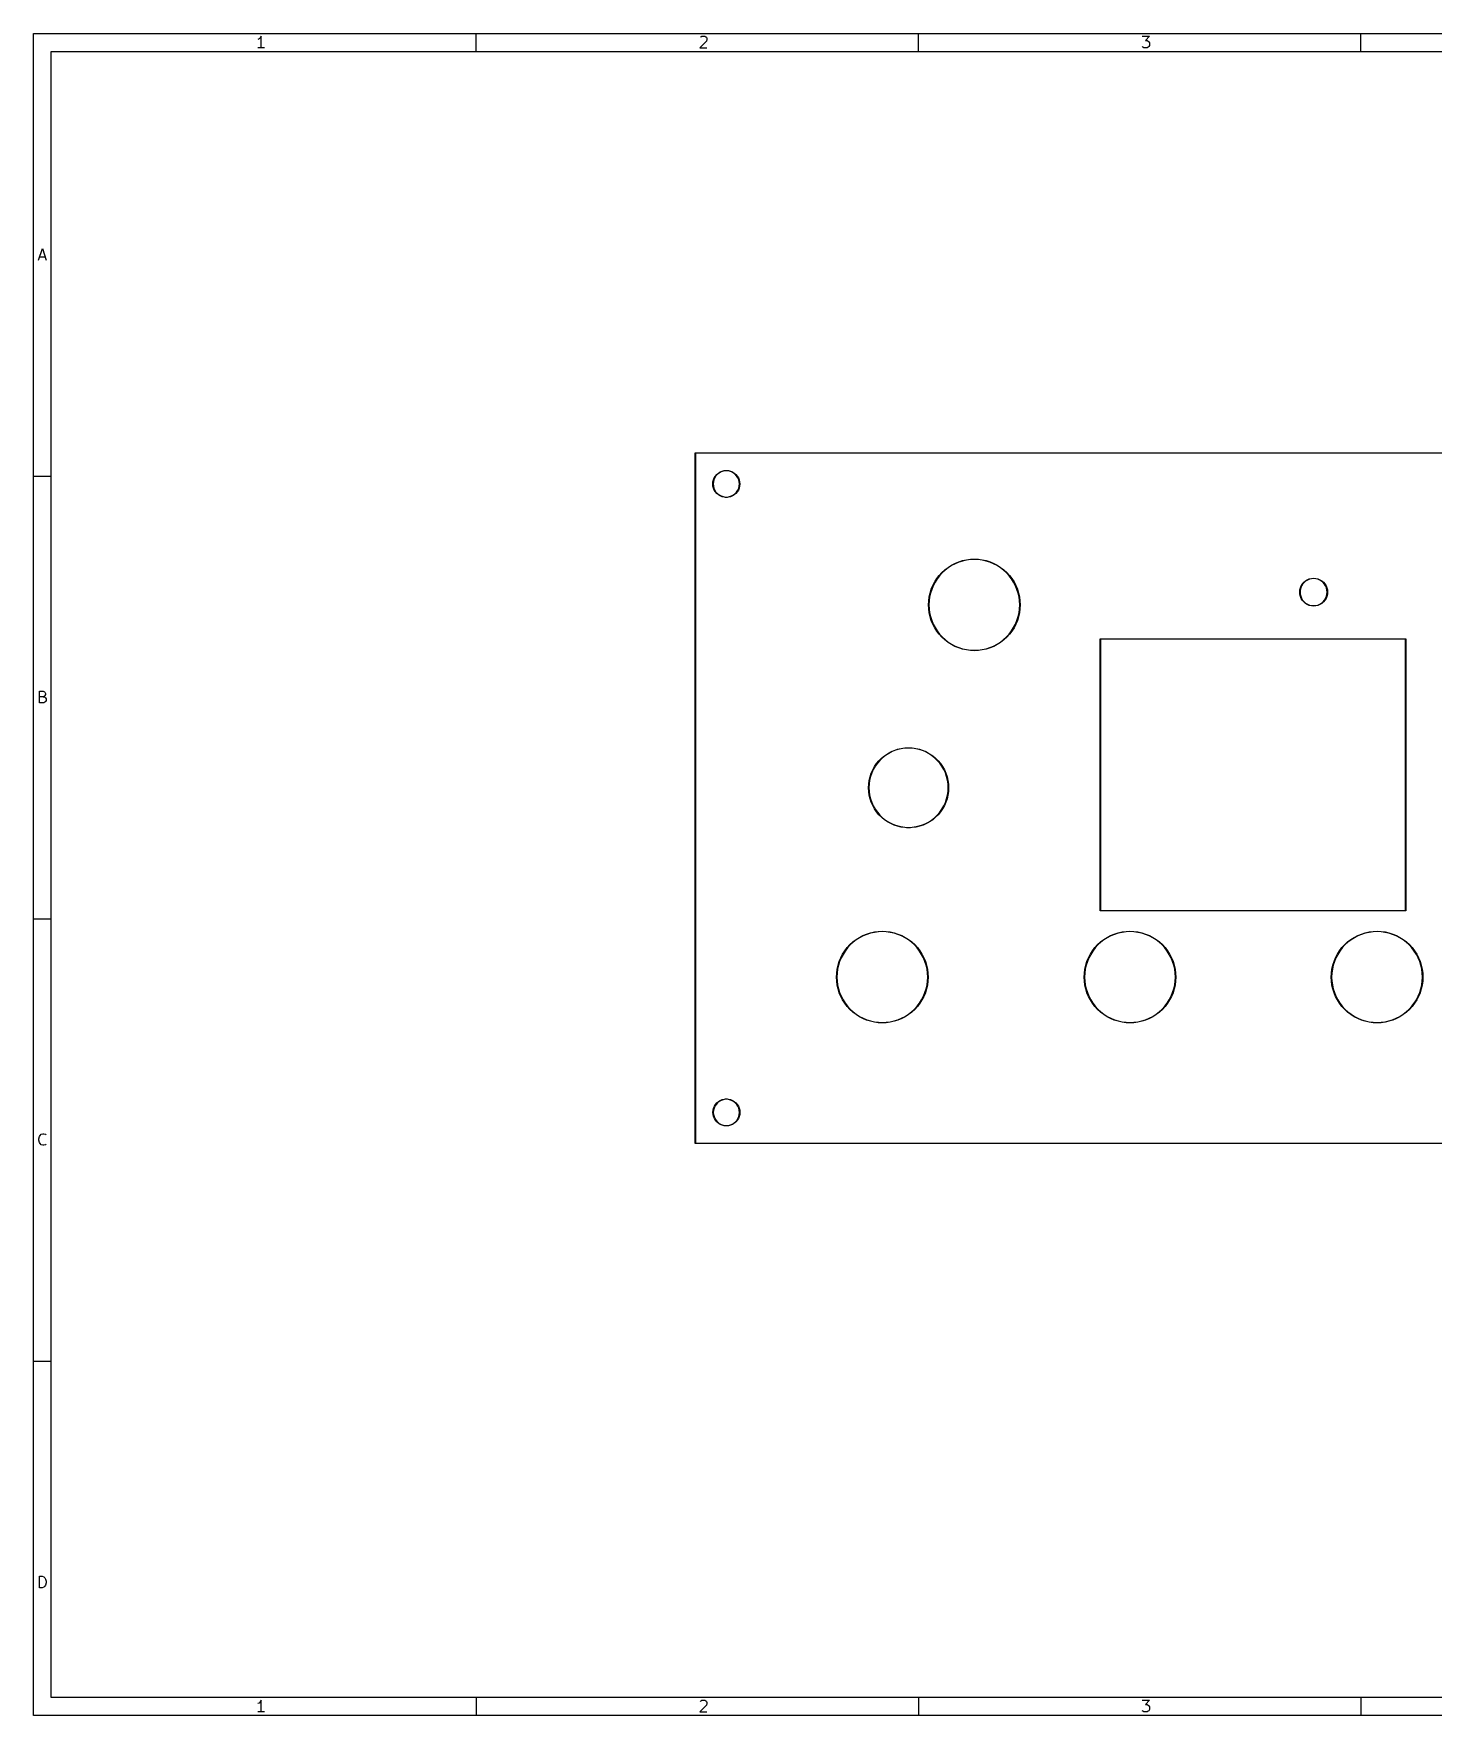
# Model space of a CAD drawing. Extents: x 10 to 287, y -200 to -10.
# Drawn here: x 10 to 168.2, y -200 to -10 of the extents above; entities that cross this region are included whole.
import ezdxf

# ---------------------------------------------------------------- set-up
doc = ezdxf.new("R2010")
doc.units = 0
doc.layers.add('BLACK', color=7, linetype='CONTINUOUS')

msp = doc.modelspace()

# ---------------------------------------------------------------- linework, layer by layer
at = {"layer": 'BLACK', "linetype": 'CONTINUOUS'}
for p, q in [((10, -10), (287.0022, -10)), ((10, -200.0072), (10, -10)), ((35.470112, -10.603128), (35.346303, -10.665033)), ((35.593922, -10.479319), (35.470112, -10.603128)), ((35.717731, -10.293604), (35.593922, -10.479319)), ((35.717731, -11.593604), (35.717731, -10.293604)), ((60, -12), (60, -10)), ((86.027255, -10.850747), (85.284398, -11.593604)), ((85.346303, -10.417414), (85.408207, -10.355509)), ((85.408207, -10.355509), (85.532017, -10.293604)), ((85.532017, -10.293604), (85.841541, -10.293604)), ((85.841541, -10.293604), (85.96535, -10.355509)), ((85.96535, -10.355509), (86.027255, -10.417414)), ((86.027255, -10.417414), (86.08916, -10.541223)), ((86.08916, -10.665033), (86.027255, -10.850747)), ((86.08916, -10.541223), (86.08916, -10.665033)), ((110, -12), (110, -10)), ((135.284398, -10.293604), (136.08916, -10.293604)), ((136.08916, -10.293604), (135.655826, -10.788842)), ((135.655826, -10.788842), (135.841541, -10.788842)), ((135.841541, -10.788842), (135.96535, -10.850747)), ((135.96535, -10.850747), (136.027255, -10.912652)), ((136.027255, -10.912652), (136.08916, -11.036461)), ((136.08916, -11.345985), (136.027255, -11.469795)), ((136.08916, -11.036461), (136.08916, -11.345985)), ((160, -12), (160, -10)), ((12, -12), (285.0022, -12)), ((12, -198.0072), (12, -12)), ((36.08916, -11.593604), (35.346303, -11.593604)), ((85.284398, -11.593604), (86.08916, -11.593604)), ((135.346303, -11.5317), (135.284398, -11.469795)), ((135.470112, -11.593604), (135.346303, -11.5317)), ((135.841541, -11.593604), (135.470112, -11.593604)), ((135.96535, -11.5317), (135.841541, -11.593604)), ((136.027255, -11.469795), (135.96535, -11.5317)), ((10.566666, -35.593604), (10.999999, -34.293604)), ((10.690476, -35.222176), (11.309523, -35.222176)), ((10.999999, -34.293604), (11.433333, -35.593604)), ((84.765, -57.38), (84.772322, -57.362322)), ((84.765, -135.38), (84.765, -57.38)), ((84.772322, -57.362322), (84.79, -57.355)), ((84.79, -57.355), (210.79, -57.355)), ((84.815, -57.405), (84.815, -135.355)), ((210.765, -57.405), (84.815, -57.405)), ((10, -60), (12, -60)), ((86.755, -60.88), (86.773775, -60.641437)), ((86.773775, -60.641437), (86.829639, -60.408749)), ((86.820131, -60.636391), (86.799945, -60.88)), ((86.880138, -60.399427), (86.820131, -60.636391)), ((86.829639, -60.408749), (86.921215, -60.187664)), ((86.97833, -60.175572), (86.880138, -60.399427)), ((86.921215, -60.187664), (87.046249, -59.983627)), ((87.112029, -59.970931), (86.97833, -60.175572)), ((87.046249, -59.983627), (87.201662, -59.801662)), ((87.277586, -59.791088), (87.112029, -59.970931)), ((87.201662, -59.801662), (87.383627, -59.646249)), ((87.470487, -59.640948), (87.277586, -59.791088)), ((87.383627, -59.646249), (87.587664, -59.521215)), ((87.685469, -59.524605), (87.470487, -59.640948)), ((87.587664, -59.521215), (87.808749, -59.429639)), ((87.916668, -59.445234), (87.685469, -59.524605)), ((87.808749, -59.429639), (88.041437, -59.373775)), ((88.157778, -59.405), (87.916668, -59.445234)), ((88.041437, -59.373775), (88.28, -59.355)), ((88.402222, -59.405), (88.157778, -59.405)), ((88.28, -59.355), (88.518563, -59.373775)), ((88.643332, -59.445234), (88.402222, -59.405)), ((88.518563, -59.373775), (88.751251, -59.429639)), ((88.874531, -59.524605), (88.643332, -59.445234)), ((88.751251, -59.429639), (88.972336, -59.521215)), ((89.089513, -59.640948), (88.874531, -59.524605)), ((88.972336, -59.521215), (89.176373, -59.646249)), ((89.282414, -59.791088), (89.089513, -59.640948)), ((89.176373, -59.646249), (89.358338, -59.801662)), ((89.447971, -59.970931), (89.282414, -59.791088)), ((89.358338, -59.801662), (89.513751, -59.983627)), ((89.58167, -60.175572), (89.447971, -59.970931)), ((89.513751, -59.983627), (89.638785, -60.187664)), ((89.679862, -60.399427), (89.58167, -60.175572)), ((89.638785, -60.187664), (89.730361, -60.408749)), ((89.739869, -60.636391), (89.679862, -60.399427)), ((89.730361, -60.408749), (89.786225, -60.641437)), ((89.760055, -60.88), (89.739869, -60.636391)), ((89.786225, -60.641437), (89.805, -60.88)), ((86.773775, -61.118563), (86.755, -60.88)), ((86.829639, -61.351251), (86.773775, -61.118563)), ((86.799945, -60.88), (86.820131, -61.123609)), ((86.820131, -61.123609), (86.880138, -61.360573)), ((86.921215, -61.572336), (86.829639, -61.351251)), ((86.880138, -61.360573), (86.97833, -61.584428)), ((87.046249, -61.776373), (86.921215, -61.572336)), ((86.97833, -61.584428), (87.112029, -61.789069)), ((87.201662, -61.958338), (87.046249, -61.776373)), ((87.112029, -61.789069), (87.277586, -61.968912)), ((87.383627, -62.113751), (87.201662, -61.958338)), ((87.277586, -61.968912), (87.470487, -62.119052)), ((87.587664, -62.238785), (87.383627, -62.113751)), ((87.470487, -62.119052), (87.685469, -62.235395)), ((87.808749, -62.330361), (87.587664, -62.238785)), ((87.685469, -62.235395), (87.916668, -62.314766)), ((88.041437, -62.386225), (87.808749, -62.330361)), ((87.916668, -62.314766), (88.157778, -62.355)), ((88.28, -62.405), (88.041437, -62.386225)), ((88.157778, -62.355), (88.402222, -62.355)), ((88.518563, -62.386225), (88.28, -62.405)), ((88.402222, -62.355), (88.643332, -62.314766)), ((88.751251, -62.330361), (88.518563, -62.386225)), ((88.643332, -62.314766), (88.874531, -62.235395)), ((88.972336, -62.238785), (88.751251, -62.330361)), ((88.874531, -62.235395), (89.089513, -62.119052)), ((89.176373, -62.113751), (88.972336, -62.238785)), ((89.089513, -62.119052), (89.282414, -61.968912)), ((89.358338, -61.958338), (89.176373, -62.113751)), ((89.282414, -61.968912), (89.447971, -61.789069)), ((89.513751, -61.776373), (89.358338, -61.958338)), ((89.447971, -61.789069), (89.58167, -61.584428)), ((89.638785, -61.572336), (89.513751, -61.776373)), ((89.58167, -61.584428), (89.679862, -61.360573)), ((89.730361, -61.351251), (89.638785, -61.572336)), ((89.679862, -61.360573), (89.739869, -61.123609)), ((89.786225, -61.118563), (89.730361, -61.351251)), ((89.739869, -61.123609), (89.760055, -60.88)), ((89.805, -60.88), (89.786225, -61.118563)), ((112.983653, -70.57572), (113.341821, -70.300888)), ((113.341821, -70.300888), (113.722579, -70.058319)), ((113.745138, -70.097391), (113.367699, -70.337846)), ((113.722579, -70.058319), (114.123029, -69.849857)), ((114.142097, -69.890747), (113.745138, -70.097391)), ((114.123029, -69.849857), (114.540125, -69.677091)), ((114.555556, -69.719487), (114.142097, -69.890747)), ((114.540125, -69.677091), (114.97069, -69.541334)), ((114.982368, -69.584914), (114.555556, -69.719487)), ((114.97069, -69.541334), (115.41145, -69.44362)), ((115.419284, -69.488051), (114.982368, -69.584914)), ((115.41145, -69.44362), (115.859048, -69.384692)), ((115.86298, -69.429638), (115.419284, -69.488051)), ((115.859048, -69.384692), (116.310079, -69.365)), ((116.310079, -69.410117), (115.86298, -69.429638)), ((116.310079, -69.365), (116.76111, -69.384692)), ((116.757178, -69.429638), (116.310079, -69.410117)), ((117.200874, -69.488051), (116.757178, -69.429638)), ((116.76111, -69.384692), (117.208708, -69.44362)), ((117.63779, -69.584914), (117.200874, -69.488051)), ((117.208708, -69.44362), (117.649468, -69.541334)), ((118.064602, -69.719487), (117.63779, -69.584914)), ((117.649468, -69.541334), (118.080033, -69.677091)), ((118.478061, -69.890747), (118.064602, -69.719487)), ((118.080033, -69.677091), (118.497129, -69.849857)), ((118.875021, -70.097391), (118.478061, -69.890747)), ((118.497129, -69.849857), (118.897579, -70.058319)), ((119.252459, -70.337846), (118.875021, -70.097391)), ((118.897579, -70.058319), (119.278337, -70.300888)), ((119.278337, -70.300888), (119.636505, -70.57572)), ((111.619936, -72.35295), (111.828398, -71.9525)), ((111.86747, -71.975059), (111.660826, -72.372018)), ((111.828398, -71.9525), (112.070967, -71.571742)), ((112.107925, -71.59762), (111.86747, -71.975059)), ((112.070967, -71.571742), (112.345799, -71.213574)), ((112.380361, -71.242575), (112.107925, -71.59762)), ((112.345799, -71.213574), (112.650801, -70.880722)), ((112.682704, -70.912625), (112.380361, -71.242575)), ((112.650801, -70.880722), (112.983653, -70.57572)), ((113.012654, -70.610282), (112.682704, -70.912625)), ((113.367699, -70.337846), (113.012654, -70.610282)), ((119.607504, -70.610282), (119.252459, -70.337846)), ((119.937454, -70.912625), (119.607504, -70.610282)), ((119.636505, -70.57572), (119.969357, -70.880722)), ((120.239797, -71.242575), (119.937454, -70.912625)), ((119.969357, -70.880722), (120.274359, -71.213574)), ((120.512233, -71.59762), (120.239797, -71.242575)), ((120.274359, -71.213574), (120.549191, -71.571742)), ((120.752688, -71.975059), (120.512233, -71.59762)), ((120.549191, -71.571742), (120.79176, -71.9525)), ((120.959332, -72.372018), (120.752688, -71.975059)), ((120.79176, -71.9525), (121.000222, -72.35295)), ((153.246665, -72.384965), (153.375798, -72.174238)), ((153.412434, -72.200855), (153.287013, -72.405523)), ((153.375798, -72.174238), (153.536307, -71.986307)), ((153.568327, -72.018327), (153.412434, -72.200855)), ((153.536307, -71.986307), (153.724238, -71.825798)), ((153.750855, -71.862434), (153.568327, -72.018327)), ((153.724238, -71.825798), (153.934965, -71.696665)), ((153.955523, -71.737013), (153.750855, -71.862434)), ((153.934965, -71.696665), (154.163298, -71.602086)), ((154.177292, -71.645154), (153.955523, -71.737013)), ((154.163298, -71.602086), (154.403616, -71.544391)), ((154.4107, -71.589117), (154.177292, -71.645154)), ((154.403616, -71.544391), (154.65, -71.525)), ((154.65, -71.570284), (154.4107, -71.589117)), ((154.65, -71.525), (154.896384, -71.544391)), ((154.8893, -71.589117), (154.65, -71.570284)), ((155.122708, -71.645154), (154.8893, -71.589117)), ((154.896384, -71.544391), (155.136702, -71.602086)), ((155.344477, -71.737013), (155.122708, -71.645154)), ((155.136702, -71.602086), (155.365035, -71.696665)), ((155.549145, -71.862434), (155.344477, -71.737013)), ((155.365035, -71.696665), (155.575762, -71.825798)), ((155.731673, -72.018327), (155.549145, -71.862434)), ((155.575762, -71.825798), (155.763693, -71.986307)), ((155.887566, -72.200855), (155.731673, -72.018327)), ((155.763693, -71.986307), (155.924202, -72.174238)), ((156.012987, -72.405523), (155.887566, -72.200855)), ((155.924202, -72.174238), (156.053335, -72.384965)), ((111.135079, -74.54), (111.154771, -74.088969)), ((111.154771, -74.088969), (111.213699, -73.641371)), ((111.199717, -74.092901), (111.180196, -74.54)), ((111.25813, -73.649205), (111.199717, -74.092901)), ((111.213699, -73.641371), (111.311413, -73.200611)), ((111.354993, -73.212289), (111.25813, -73.649205)), ((111.311413, -73.200611), (111.44717, -72.770046)), ((111.489566, -72.785477), (111.354993, -73.212289)), ((111.44717, -72.770046), (111.619936, -72.35295)), ((111.660826, -72.372018), (111.489566, -72.785477)), ((121.130592, -72.785477), (120.959332, -72.372018)), ((121.000222, -72.35295), (121.172988, -72.770046)), ((121.265165, -73.212289), (121.130592, -72.785477)), ((121.172988, -72.770046), (121.308745, -73.200611)), ((121.362028, -73.649205), (121.265165, -73.212289)), ((121.308745, -73.200611), (121.406459, -73.641371)), ((121.420441, -74.092901), (121.362028, -73.649205)), ((121.406459, -73.641371), (121.465387, -74.088969)), ((121.439962, -74.54), (121.420441, -74.092901)), ((121.465387, -74.088969), (121.485079, -74.54)), ((153.075, -73.1), (153.094391, -72.853616)), ((153.094391, -73.346384), (153.075, -73.1)), ((153.094391, -72.853616), (153.152086, -72.613298)), ((153.152086, -73.586702), (153.094391, -73.346384)), ((153.139117, -72.8607), (153.120284, -73.1)), ((153.120284, -73.1), (153.139117, -73.3393)), ((153.195154, -72.627292), (153.139117, -72.8607)), ((153.139117, -73.3393), (153.195154, -73.572708)), ((153.152086, -72.613298), (153.246665, -72.384965)), ((153.246665, -73.815035), (153.152086, -73.586702)), ((153.287013, -72.405523), (153.195154, -72.627292)), ((153.195154, -73.572708), (153.287013, -73.794477)), ((153.375798, -74.025762), (153.246665, -73.815035)), ((153.287013, -73.794477), (153.412434, -73.999145)), ((153.536307, -74.213693), (153.375798, -74.025762)), ((153.412434, -73.999145), (153.568327, -74.181673)), ((155.731673, -74.181673), (155.887566, -73.999145)), ((155.924202, -74.025762), (155.763693, -74.213693)), ((155.887566, -73.999145), (156.012987, -73.794477)), ((156.053335, -73.815035), (155.924202, -74.025762)), ((156.104846, -72.627292), (156.012987, -72.405523)), ((156.012987, -73.794477), (156.104846, -73.572708)), ((156.053335, -72.384965), (156.147914, -72.613298)), ((156.147914, -73.586702), (156.053335, -73.815035)), ((156.160883, -72.8607), (156.104846, -72.627292)), ((156.104846, -73.572708), (156.160883, -73.3393)), ((156.147914, -72.613298), (156.205609, -72.853616)), ((156.205609, -73.346384), (156.147914, -73.586702)), ((156.179716, -73.1), (156.160883, -72.8607)), ((156.160883, -73.3393), (156.179716, -73.1)), ((156.205609, -72.853616), (156.225, -73.1)), ((156.225, -73.1), (156.205609, -73.346384)), ((111.154771, -74.991031), (111.135079, -74.54)), ((111.213699, -75.438629), (111.154771, -74.991031)), ((111.180196, -74.54), (111.199717, -74.987099)), ((111.199717, -74.987099), (111.25813, -75.430795)), ((111.311413, -75.879389), (111.213699, -75.438629)), ((111.25813, -75.430795), (111.354993, -75.867711)), ((111.44717, -76.309954), (111.311413, -75.879389)), ((111.354993, -75.867711), (111.489566, -76.294523)), ((121.130592, -76.294523), (121.265165, -75.867711)), ((121.308745, -75.879389), (121.172988, -76.309954)), ((121.265165, -75.867711), (121.362028, -75.430795)), ((121.406459, -75.438629), (121.308745, -75.879389)), ((121.362028, -75.430795), (121.420441, -74.987099)), ((121.465387, -74.991031), (121.406459, -75.438629)), ((121.420441, -74.987099), (121.439962, -74.54)), ((121.485079, -74.54), (121.465387, -74.991031)), ((153.724238, -74.374202), (153.536307, -74.213693)), ((153.568327, -74.181673), (153.750855, -74.337566)), ((153.934965, -74.503335), (153.724238, -74.374202)), ((153.750855, -74.337566), (153.955523, -74.462987)), ((154.163298, -74.597914), (153.934965, -74.503335)), ((153.955523, -74.462987), (154.177292, -74.554846)), ((154.403616, -74.655609), (154.163298, -74.597914)), ((154.177292, -74.554846), (154.4107, -74.610883)), ((154.65, -74.675), (154.403616, -74.655609)), ((154.4107, -74.610883), (154.65, -74.629716)), ((154.65, -74.629716), (154.8893, -74.610883)), ((154.896384, -74.655609), (154.65, -74.675)), ((154.8893, -74.610883), (155.122708, -74.554846)), ((155.136702, -74.597914), (154.896384, -74.655609)), ((155.122708, -74.554846), (155.344477, -74.462987)), ((155.365035, -74.503335), (155.136702, -74.597914)), ((155.344477, -74.462987), (155.549145, -74.337566)), ((155.575762, -74.374202), (155.365035, -74.503335)), ((155.549145, -74.337566), (155.731673, -74.181673)), ((155.763693, -74.213693), (155.575762, -74.374202)), ((111.619936, -76.72705), (111.44717, -76.309954)), ((111.489566, -76.294523), (111.660826, -76.707982)), ((111.828398, -77.1275), (111.619936, -76.72705)), ((111.660826, -76.707982), (111.86747, -77.104942)), ((112.070967, -77.508258), (111.828398, -77.1275)), ((111.86747, -77.104942), (112.107925, -77.48238)), ((112.345799, -77.866426), (112.070967, -77.508258)), ((112.107925, -77.48238), (112.380361, -77.837425)), ((112.650801, -78.199278), (112.345799, -77.866426)), ((112.380361, -77.837425), (112.682704, -78.167375)), ((119.937454, -78.167375), (120.239797, -77.837425)), ((120.274359, -77.866426), (119.969357, -78.199278)), ((120.239797, -77.837425), (120.512233, -77.48238)), ((120.549191, -77.508258), (120.274359, -77.866426)), ((120.512233, -77.48238), (120.752688, -77.104942)), ((120.79176, -77.1275), (120.549191, -77.508258)), ((120.752688, -77.104942), (120.959332, -76.707982)), ((121.000222, -76.72705), (120.79176, -77.1275)), ((120.959332, -76.707982), (121.130592, -76.294523)), ((121.172988, -76.309954), (121.000222, -76.72705)), ((112.983653, -78.50428), (112.650801, -78.199278)), ((112.682704, -78.167375), (113.012654, -78.469718)), ((113.341821, -78.779112), (112.983653, -78.50428)), ((113.012654, -78.469718), (113.367699, -78.742154)), ((113.722579, -79.021681), (113.341821, -78.779112)), ((113.367699, -78.742154), (113.745137, -78.982609)), ((114.123029, -79.230143), (113.722579, -79.021681)), ((113.745137, -78.982609), (114.142097, -79.189253)), ((114.540125, -79.402909), (114.123029, -79.230143)), ((114.142097, -79.189253), (114.555556, -79.360513)), ((114.97069, -79.538666), (114.540125, -79.402909)), ((114.555556, -79.360513), (114.982368, -79.495086)), ((115.41145, -79.63638), (114.97069, -79.538666)), ((114.982368, -79.495086), (115.419284, -79.591949)), ((115.859048, -79.695308), (115.41145, -79.63638)), ((115.419284, -79.591949), (115.86298, -79.650362)), ((116.310079, -79.715), (115.859048, -79.695308)), ((115.86298, -79.650362), (116.310079, -79.669883)), ((116.310079, -79.669883), (116.757178, -79.650362)), ((116.76111, -79.695308), (116.310079, -79.715)), ((116.757178, -79.650362), (117.200874, -79.591949)), ((117.208708, -79.63638), (116.76111, -79.695308)), ((117.200874, -79.591949), (117.63779, -79.495086)), ((117.649468, -79.538666), (117.208708, -79.63638)), ((117.63779, -79.495086), (118.064602, -79.360513)), ((118.080033, -79.402909), (117.649468, -79.538666)), ((118.064602, -79.360513), (118.478061, -79.189253)), ((118.497129, -79.230143), (118.080033, -79.402909)), ((118.478061, -79.189253), (118.875021, -78.982609)), ((118.897579, -79.021681), (118.497129, -79.230143)), ((118.875021, -78.982609), (119.252459, -78.742154)), ((119.278337, -78.779112), (118.897579, -79.021681)), ((119.252459, -78.742154), (119.607504, -78.469718)), ((119.636505, -78.50428), (119.278337, -78.779112)), ((119.607504, -78.469718), (119.937454, -78.167375)), ((119.969357, -78.199278), (119.636505, -78.50428)), ((130.525, -78.4), (130.532322, -78.382322)), ((130.525, -109.1), (130.525, -78.4)), ((130.532322, -78.382322), (130.55, -78.375)), ((130.55, -78.375), (165.05, -78.375)), ((130.575, -78.425), (130.575, -109.075)), ((165.025, -78.425), (130.575, -78.425)), ((165.025, -109.075), (165.025, -78.425)), ((165.05, -78.375), (165.067678, -78.382322)), ((165.067678, -78.382322), (165.075, -78.4)), ((165.075, -78.4), (165.075, -109.1)), ((10.659523, -85.593604), (10.659523, -84.293604)), ((10.659523, -84.293604), (11.092857, -84.293604)), ((11.092857, -84.912652), (10.659523, -84.912652)), ((11.092857, -84.293604), (11.216666, -84.355509)), ((11.216666, -84.850747), (11.092857, -84.912652)), ((11.092857, -84.912652), (11.278571, -84.974557)), ((11.216666, -84.355509), (11.278571, -84.417414)), ((11.278571, -84.788842), (11.216666, -84.850747)), ((11.278571, -84.417414), (11.340476, -84.541223)), ((11.340476, -84.665033), (11.278571, -84.788842)), ((11.278571, -84.974557), (11.340476, -85.036461)), ((11.340476, -85.469795), (11.278571, -85.5317)), ((11.340476, -84.541223), (11.340476, -84.665033)), ((11.340476, -85.036461), (11.40238, -85.160271)), ((11.40238, -85.345985), (11.340476, -85.469795)), ((11.40238, -85.160271), (11.40238, -85.345985)), ((11.154761, -85.593604), (10.659523, -85.593604)), ((11.278571, -85.5317), (11.154761, -85.593604)), ((106.492894, -91.352767), (106.858034, -91.149386)), ((107.01391, -91.124781), (106.634963, -91.320142)), ((106.858034, -91.149386), (107.240381, -90.980563)), ((107.409711, -90.966326), (107.01391, -91.124781)), ((107.240381, -90.980563), (107.636675, -90.847739)), ((107.818783, -90.846212), (107.409711, -90.966326)), ((107.636675, -90.847739), (108.043533, -90.752047)), ((108.237419, -90.765527), (107.818783, -90.846212)), ((108.043533, -90.752047), (108.457486, -90.694303)), ((108.661829, -90.725), (108.237419, -90.765527)), ((108.457486, -90.694303), (108.875, -90.675)), ((109.088171, -90.725), (108.661829, -90.725)), ((108.875, -90.675), (109.292514, -90.694303)), ((109.512581, -90.765527), (109.088171, -90.725)), ((109.292514, -90.694303), (109.706467, -90.752047)), ((109.931217, -90.846212), (109.512581, -90.765527)), ((109.706467, -90.752047), (110.113325, -90.847739)), ((110.340289, -90.966326), (109.931217, -90.846212)), ((110.113325, -90.847739), (110.509619, -90.980563)), ((110.73609, -91.124781), (110.340289, -90.966326)), ((110.509619, -90.980563), (110.891966, -91.149386)), ((111.115037, -91.320142), (110.73609, -91.124781)), ((110.891966, -91.149386), (111.257106, -91.352767)), ((104.824386, -93.183034), (105.027767, -92.817894)), ((105.106122, -92.777889), (104.892951, -93.147111)), ((105.027767, -92.817894), (105.263972, -92.473078)), ((105.353424, -92.430602), (105.106122, -92.777889)), ((105.263972, -92.473078), (105.530985, -92.151527)), ((105.632618, -92.108395), (105.353424, -92.430602)), ((105.530985, -92.151527), (105.826527, -91.855985)), ((105.941175, -91.814186), (105.632618, -92.108395)), ((105.826527, -91.855985), (106.148078, -91.588972)), ((106.276302, -91.550639), (105.941175, -91.814186)), ((106.148078, -91.588972), (106.492894, -91.352767)), ((106.634963, -91.320142), (106.276302, -91.550639)), ((111.473698, -91.550639), (111.115037, -91.320142)), ((111.257106, -91.352767), (111.601922, -91.588972)), ((111.808825, -91.814186), (111.473698, -91.550639)), ((111.601922, -91.588972), (111.923473, -91.855985)), ((112.117382, -92.108395), (111.808825, -91.814186)), ((111.923473, -91.855985), (112.219015, -92.151527)), ((112.396576, -92.430602), (112.117382, -92.108395)), ((112.219015, -92.151527), (112.486028, -92.473078)), ((112.643878, -92.777889), (112.396576, -92.430602)), ((112.486028, -92.473078), (112.722233, -92.817894)), ((112.857049, -93.147111), (112.643878, -92.777889)), ((112.722233, -92.817894), (112.925614, -93.183034)), ((104.35, -95.2), (104.369303, -94.782486)), ((104.369303, -94.782486), (104.427047, -94.368533)), ((104.415212, -94.774142), (104.394926, -95.2)), ((104.475887, -94.35214), (104.415212, -94.774142)), ((104.427047, -94.368533), (104.522739, -93.961675)), ((104.5764, -93.937817), (104.475887, -94.35214)), ((104.522739, -93.961675), (104.655563, -93.565381)), ((104.715843, -93.534925), (104.5764, -93.937817)), ((104.655563, -93.565381), (104.824386, -93.183034)), ((104.892951, -93.147111), (104.715843, -93.534925)), ((113.034157, -93.534925), (112.857049, -93.147111)), ((112.925614, -93.183034), (113.094437, -93.565381)), ((113.1736, -93.937817), (113.034157, -93.534925)), ((113.094437, -93.565381), (113.227261, -93.961675)), ((113.274113, -94.35214), (113.1736, -93.937817)), ((113.227261, -93.961675), (113.322953, -94.368533)), ((113.334788, -94.774142), (113.274113, -94.35214)), ((113.322953, -94.368533), (113.380697, -94.782486)), ((113.355074, -95.2), (113.334788, -94.774142)), ((113.380697, -94.782486), (113.4, -95.2)), ((104.369303, -95.617514), (104.35, -95.2)), ((104.427047, -96.031467), (104.369303, -95.617514)), ((104.394926, -95.2), (104.415212, -95.625858)), ((104.415212, -95.625858), (104.475887, -96.04786)), ((104.522739, -96.438325), (104.427047, -96.031467)), ((104.475887, -96.04786), (104.5764, -96.462183)), ((104.655563, -96.834619), (104.522739, -96.438325)), ((104.5764, -96.462183), (104.715843, -96.865075)), ((104.824386, -97.216966), (104.655563, -96.834619)), ((104.715843, -96.865075), (104.892951, -97.252889)), ((112.857049, -97.252889), (113.034157, -96.865075)), ((113.094437, -96.834619), (112.925614, -97.216966)), ((113.034157, -96.865075), (113.1736, -96.462183)), ((113.227261, -96.438325), (113.094437, -96.834619)), ((113.1736, -96.462183), (113.274113, -96.04786)), ((113.322953, -96.031467), (113.227261, -96.438325)), ((113.274113, -96.04786), (113.334788, -95.625858)), ((113.380697, -95.617514), (113.322953, -96.031467)), ((113.334788, -95.625858), (113.355074, -95.2)), ((113.4, -95.2), (113.380697, -95.617514)), ((105.027767, -97.582106), (104.824386, -97.216966)), ((104.892951, -97.252889), (105.106122, -97.622111)), ((105.263972, -97.926922), (105.027767, -97.582106)), ((105.106122, -97.622111), (105.353424, -97.969398)), ((105.530985, -98.248473), (105.263972, -97.926922)), ((105.353424, -97.969398), (105.632618, -98.291605)), ((105.826527, -98.544015), (105.530985, -98.248473)), ((105.632618, -98.291605), (105.941175, -98.585814)), ((106.148078, -98.811028), (105.826527, -98.544015)), ((105.941175, -98.585814), (106.276302, -98.849361)), ((111.473698, -98.849361), (111.808825, -98.585814)), ((111.923473, -98.544015), (111.601922, -98.811028)), ((111.808825, -98.585814), (112.117382, -98.291605)), ((112.219015, -98.248473), (111.923473, -98.544015)), ((112.117382, -98.291605), (112.396576, -97.969398)), ((112.486028, -97.926922), (112.219015, -98.248473)), ((112.396576, -97.969398), (112.643878, -97.622111)), ((112.722233, -97.582106), (112.486028, -97.926922)), ((112.643878, -97.622111), (112.857049, -97.252889)), ((112.925614, -97.216966), (112.722233, -97.582106)), ((106.492894, -99.047233), (106.148078, -98.811028)), ((106.276302, -98.849361), (106.634963, -99.079858)), ((106.858034, -99.250614), (106.492894, -99.047233)), ((106.634963, -99.079858), (107.01391, -99.275219)), ((107.240381, -99.419437), (106.858034, -99.250614)), ((107.01391, -99.275219), (107.409711, -99.433674)), ((107.636675, -99.552261), (107.240381, -99.419437)), ((107.409711, -99.433674), (107.818783, -99.553788)), ((108.043533, -99.647953), (107.636675, -99.552261)), ((107.818783, -99.553788), (108.237419, -99.634473)), ((108.457486, -99.705697), (108.043533, -99.647953)), ((108.237419, -99.634473), (108.661829, -99.675)), ((108.875, -99.725), (108.457486, -99.705697)), ((108.661829, -99.675), (109.088171, -99.675)), ((109.292514, -99.705697), (108.875, -99.725)), ((109.088171, -99.675), (109.512581, -99.634473)), ((109.706467, -99.647953), (109.292514, -99.705697)), ((109.512581, -99.634473), (109.931217, -99.553788)), ((110.113325, -99.552261), (109.706467, -99.647953)), ((109.931217, -99.553788), (110.340289, -99.433674)), ((110.509619, -99.419437), (110.113325, -99.552261)), ((110.340289, -99.433674), (110.73609, -99.275219)), ((110.891966, -99.250614), (110.509619, -99.419437)), ((110.73609, -99.275219), (111.115037, -99.079858)), ((111.257106, -99.047233), (110.891966, -99.250614)), ((111.115037, -99.079858), (111.473698, -98.849361)), ((111.601922, -98.811028), (111.257106, -99.047233)), ((10, -110), (12, -110)), ((130.532322, -109.117678), (130.525, -109.1)), ((130.55, -109.125), (130.532322, -109.117678)), ((165.05, -109.125), (130.55, -109.125)), ((130.575, -109.075), (165.025, -109.075)), ((165.067678, -109.117678), (165.05, -109.125)), ((165.075, -109.1), (165.067678, -109.117678)), ((103.3225, -112.108319), (103.72295, -111.899857)), ((103.742018, -111.940747), (103.345059, -112.147391)), ((103.72295, -111.899857), (104.140046, -111.727091)), ((104.155477, -111.769487), (103.742018, -111.940747)), ((104.140046, -111.727091), (104.570611, -111.591334)), ((104.582289, -111.634914), (104.155477, -111.769487)), ((104.570611, -111.591334), (105.011371, -111.49362)), ((105.019205, -111.538051), (104.582289, -111.634914)), ((105.011371, -111.49362), (105.458969, -111.434692)), ((105.462901, -111.479638), (105.019205, -111.538051)), ((105.458969, -111.434692), (105.91, -111.415)), ((105.91, -111.460117), (105.462901, -111.479638)), ((105.91, -111.415), (106.361031, -111.434692)), ((106.357099, -111.479638), (105.91, -111.460117)), ((106.800795, -111.538051), (106.357099, -111.479638)), ((106.361031, -111.434692), (106.808629, -111.49362)), ((107.237711, -111.634914), (106.800795, -111.538051)), ((106.808629, -111.49362), (107.249389, -111.591334)), ((107.664523, -111.769487), (107.237711, -111.634914)), ((107.249389, -111.591334), (107.679954, -111.727091)), ((108.077982, -111.940747), (107.664523, -111.769487)), ((107.679954, -111.727091), (108.09705, -111.899857)), ((108.474942, -112.147391), (108.077982, -111.940747)), ((108.09705, -111.899857), (108.4975, -112.108319)), ((131.3125, -112.108319), (131.71295, -111.899857)), ((131.732018, -111.940747), (131.335059, -112.147391)), ((131.71295, -111.899857), (132.130046, -111.727091)), ((132.145477, -111.769487), (131.732018, -111.940747)), ((132.130046, -111.727091), (132.560611, -111.591334)), ((132.572289, -111.634914), (132.145477, -111.769487)), ((132.560611, -111.591334), (133.001371, -111.49362)), ((133.009205, -111.538051), (132.572289, -111.634914)), ((133.001371, -111.49362), (133.448969, -111.434692)), ((133.452901, -111.479638), (133.009205, -111.538051)), ((133.448969, -111.434692), (133.9, -111.415)), ((133.9, -111.460117), (133.452901, -111.479638)), ((133.9, -111.415), (134.351031, -111.434692)), ((134.347099, -111.479638), (133.9, -111.460117)), ((134.790795, -111.538051), (134.347099, -111.479638)), ((134.351031, -111.434692), (134.798629, -111.49362)), ((135.227711, -111.634914), (134.790795, -111.538051)), ((134.798629, -111.49362), (135.239389, -111.591334)), ((135.654523, -111.769487), (135.227711, -111.634914)), ((135.239389, -111.591334), (135.669954, -111.727091)), ((136.067982, -111.940747), (135.654523, -111.769487)), ((135.669954, -111.727091), (136.08705, -111.899857)), ((136.464942, -112.147391), (136.067982, -111.940747)), ((136.08705, -111.899857), (136.4875, -112.108319)), ((159.2325, -112.108319), (159.63295, -111.899857)), ((159.652018, -111.940747), (159.255059, -112.147391)), ((159.63295, -111.899857), (160.050046, -111.727091)), ((160.065477, -111.769487), (159.652018, -111.940747)), ((160.050046, -111.727091), (160.480611, -111.591334)), ((160.492289, -111.634914), (160.065477, -111.769487)), ((160.480611, -111.591334), (160.921371, -111.49362)), ((160.929205, -111.538051), (160.492289, -111.634914)), ((160.921371, -111.49362), (161.368969, -111.434692)), ((161.372901, -111.479638), (160.929205, -111.538051)), ((161.368969, -111.434692), (161.82, -111.415)), ((161.82, -111.460117), (161.372901, -111.479638)), ((161.82, -111.415), (162.271031, -111.434692)), ((162.267099, -111.479638), (161.82, -111.460117)), ((162.710795, -111.538051), (162.267099, -111.479638)), ((162.271031, -111.434692), (162.718629, -111.49362)), ((163.147711, -111.634914), (162.710795, -111.538051)), ((162.718629, -111.49362), (163.159389, -111.591334)), ((163.574523, -111.769487), (163.147711, -111.634914)), ((163.159389, -111.591334), (163.589954, -111.727091)), ((163.987982, -111.940747), (163.574523, -111.769487)), ((163.589954, -111.727091), (164.00705, -111.899857)), ((164.384942, -112.147391), (163.987982, -111.940747)), ((164.00705, -111.899857), (164.4075, -112.108319)), ((101.219857, -114.40295), (101.428319, -114.0025)), ((101.428319, -114.0025), (101.670888, -113.621742)), ((101.707846, -113.64762), (101.467391, -114.025059)), ((101.670888, -113.621742), (101.94572, -113.263574)), ((101.980282, -113.292575), (101.707846, -113.64762)), ((101.94572, -113.263574), (102.250722, -112.930722)), ((102.282625, -112.962625), (101.980282, -113.292575)), ((102.250722, -112.930722), (102.583574, -112.62572)), ((102.612575, -112.660282), (102.282625, -112.962625)), ((102.583574, -112.62572), (102.941742, -112.350888)), ((102.96762, -112.387846), (102.612575, -112.660282)), ((102.941742, -112.350888), (103.3225, -112.108319)), ((103.345059, -112.147391), (102.96762, -112.387846)), ((108.85238, -112.387846), (108.474942, -112.147391)), ((108.4975, -112.108319), (108.878258, -112.350888)), ((109.207425, -112.660282), (108.85238, -112.387846)), ((108.878258, -112.350888), (109.236426, -112.62572)), ((109.537375, -112.962625), (109.207425, -112.660282)), ((109.236426, -112.62572), (109.569278, -112.930722)), ((109.839718, -113.292575), (109.537375, -112.962625)), ((109.569278, -112.930722), (109.87428, -113.263574)), ((110.112154, -113.64762), (109.839718, -113.292575)), ((109.87428, -113.263574), (110.149112, -113.621742)), ((110.352609, -114.025059), (110.112154, -113.64762)), ((110.149112, -113.621742), (110.391681, -114.0025)), ((110.391681, -114.0025), (110.600143, -114.40295)), ((129.209857, -114.40295), (129.418319, -114.0025)), ((129.418319, -114.0025), (129.660888, -113.621742)), ((129.697846, -113.64762), (129.457391, -114.025059)), ((129.660888, -113.621742), (129.93572, -113.263574)), ((129.970282, -113.292575), (129.697846, -113.64762)), ((129.93572, -113.263574), (130.240722, -112.930722)), ((130.272625, -112.962625), (129.970282, -113.292575)), ((130.240722, -112.930722), (130.573574, -112.62572)), ((130.602575, -112.660282), (130.272625, -112.962625)), ((130.573574, -112.62572), (130.931742, -112.350888)), ((130.95762, -112.387846), (130.602575, -112.660282)), ((130.931742, -112.350888), (131.3125, -112.108319)), ((131.335059, -112.147391), (130.95762, -112.387846)), ((136.84238, -112.387846), (136.464942, -112.147391)), ((136.4875, -112.108319), (136.868258, -112.350888)), ((137.197425, -112.660282), (136.84238, -112.387846)), ((136.868258, -112.350888), (137.226426, -112.62572)), ((137.527375, -112.962625), (137.197425, -112.660282)), ((137.226426, -112.62572), (137.559278, -112.930722)), ((137.829718, -113.292575), (137.527375, -112.962625)), ((137.559278, -112.930722), (137.86428, -113.263574)), ((138.102154, -113.64762), (137.829718, -113.292575)), ((137.86428, -113.263574), (138.139112, -113.621742)), ((138.342609, -114.025059), (138.102154, -113.64762)), ((138.139112, -113.621742), (138.381681, -114.0025)), ((138.381681, -114.0025), (138.590143, -114.40295)), ((157.129857, -114.40295), (157.338319, -114.0025)), ((157.338319, -114.0025), (157.580888, -113.621742)), ((157.617846, -113.64762), (157.377391, -114.025059)), ((157.580888, -113.621742), (157.85572, -113.263574)), ((157.890282, -113.292575), (157.617846, -113.64762)), ((157.85572, -113.263574), (158.160722, -112.930722)), ((158.192625, -112.962625), (157.890282, -113.292575)), ((158.160722, -112.930722), (158.493574, -112.62572)), ((158.522575, -112.660282), (158.192625, -112.962625)), ((158.493574, -112.62572), (158.851742, -112.350888)), ((158.87762, -112.387846), (158.522575, -112.660282)), ((158.851742, -112.350888), (159.2325, -112.108319)), ((159.255059, -112.147391), (158.87762, -112.387846)), ((164.76238, -112.387846), (164.384942, -112.147391)), ((164.4075, -112.108319), (164.788258, -112.350888)), ((165.117425, -112.660282), (164.76238, -112.387846)), ((164.788258, -112.350888), (165.146426, -112.62572)), ((165.447375, -112.962625), (165.117425, -112.660282)), ((165.146426, -112.62572), (165.479278, -112.930722)), ((165.749718, -113.292575), (165.447375, -112.962625)), ((165.479278, -112.930722), (165.78428, -113.263574)), ((166.022154, -113.64762), (165.749718, -113.292575)), ((165.78428, -113.263574), (166.059112, -113.621742)), ((166.262609, -114.025059), (166.022154, -113.64762)), ((166.059112, -113.621742), (166.301681, -114.0025)), ((166.301681, -114.0025), (166.510143, -114.40295)), ((100.754692, -116.138969), (100.81362, -115.691371)), ((100.858051, -115.699205), (100.799638, -116.142901)), ((100.81362, -115.691371), (100.911334, -115.250611)), ((100.954914, -115.262289), (100.858051, -115.699205)), ((100.911334, -115.250611), (101.047091, -114.820046)), ((101.089487, -114.835477), (100.954914, -115.262289)), ((101.047091, -114.820046), (101.219857, -114.40295)), ((101.260747, -114.422018), (101.089487, -114.835477)), ((101.467391, -114.025059), (101.260747, -114.422018)), ((110.559253, -114.422018), (110.352609, -114.025059)), ((110.730513, -114.835477), (110.559253, -114.422018)), ((110.600143, -114.40295), (110.772909, -114.820046)), ((110.865086, -115.262289), (110.730513, -114.835477)), ((110.772909, -114.820046), (110.908666, -115.250611)), ((110.961949, -115.699205), (110.865086, -115.262289)), ((110.908666, -115.250611), (111.00638, -115.691371)), ((111.020362, -116.142901), (110.961949, -115.699205)), ((111.00638, -115.691371), (111.065308, -116.138969)), ((128.744692, -116.138969), (128.80362, -115.691371)), ((128.848051, -115.699205), (128.789638, -116.142901)), ((128.80362, -115.691371), (128.901334, -115.250611)), ((128.944914, -115.262289), (128.848051, -115.699205)), ((128.901334, -115.250611), (129.037091, -114.820046)), ((129.079487, -114.835477), (128.944914, -115.262289)), ((129.037091, -114.820046), (129.209857, -114.40295)), ((129.250747, -114.422018), (129.079487, -114.835477)), ((129.457391, -114.025059), (129.250747, -114.422018)), ((138.549253, -114.422018), (138.342609, -114.025059)), ((138.720513, -114.835477), (138.549253, -114.422018)), ((138.590143, -114.40295), (138.762909, -114.820046)), ((138.855086, -115.262289), (138.720513, -114.835477)), ((138.762909, -114.820046), (138.898666, -115.250611)), ((138.951949, -115.699205), (138.855086, -115.262289)), ((138.898666, -115.250611), (138.99638, -115.691371)), ((139.010362, -116.142901), (138.951949, -115.699205)), ((138.99638, -115.691371), (139.055308, -116.138969)), ((156.664692, -116.138969), (156.72362, -115.691371)), ((156.768051, -115.699205), (156.709638, -116.142901)), ((156.72362, -115.691371), (156.821334, -115.250611)), ((156.864914, -115.262289), (156.768051, -115.699205)), ((156.821334, -115.250611), (156.957091, -114.820046)), ((156.999487, -114.835477), (156.864914, -115.262289)), ((156.957091, -114.820046), (157.129857, -114.40295)), ((157.170747, -114.422018), (156.999487, -114.835477)), ((157.377391, -114.025059), (157.170747, -114.422018)), ((166.469253, -114.422018), (166.262609, -114.025059)), ((166.640513, -114.835477), (166.469253, -114.422018)), ((166.510143, -114.40295), (166.682909, -114.820046)), ((166.775086, -115.262289), (166.640513, -114.835477)), ((166.682909, -114.820046), (166.818666, -115.250611)), ((166.871949, -115.699205), (166.775086, -115.262289)), ((166.818666, -115.250611), (166.91638, -115.691371)), ((166.930362, -116.142901), (166.871949, -115.699205)), ((166.91638, -115.691371), (166.975308, -116.138969)), ((100.735, -116.59), (100.754692, -116.138969)), ((100.754692, -117.041031), (100.735, -116.59)), ((100.81362, -117.488629), (100.754692, -117.041031)), ((100.799638, -116.142901), (100.780117, -116.59)), ((100.780117, -116.59), (100.799638, -117.037099)), ((100.799638, -117.037099), (100.858051, -117.480795)), ((100.911334, -117.929389), (100.81362, -117.488629)), ((100.858051, -117.480795), (100.954914, -117.917711)), ((110.865086, -117.917711), (110.961949, -117.480795)), ((111.00638, -117.488629), (110.908666, -117.929389)), ((110.961949, -117.480795), (111.020362, -117.037099)), ((111.065308, -117.041031), (111.00638, -117.488629)), ((111.039883, -116.59), (111.020362, -116.142901)), ((111.020362, -117.037099), (111.039883, -116.59)), ((111.065308, -116.138969), (111.085, -116.59)), ((111.085, -116.59), (111.065308, -117.041031)), ((128.725, -116.59), (128.744692, -116.138969)), ((128.744692, -117.041031), (128.725, -116.59)), ((128.80362, -117.488629), (128.744692, -117.041031)), ((128.789638, -116.142901), (128.770117, -116.59)), ((128.770117, -116.59), (128.789638, -117.037099)), ((128.789638, -117.037099), (128.848051, -117.480795)), ((128.901334, -117.929389), (128.80362, -117.488629)), ((128.848051, -117.480795), (128.944914, -117.917711)), ((138.855086, -117.917711), (138.951949, -117.480795)), ((138.99638, -117.488629), (138.898666, -117.929389)), ((138.951949, -117.480795), (139.010362, -117.037099)), ((139.055308, -117.041031), (138.99638, -117.488629)), ((139.029883, -116.59), (139.010362, -116.142901)), ((139.010362, -117.037099), (139.029883, -116.59)), ((139.055308, -116.138969), (139.075, -116.59)), ((139.075, -116.59), (139.055308, -117.041031)), ((156.645, -116.59), (156.664692, -116.138969)), ((156.664692, -117.041031), (156.645, -116.59)), ((156.72362, -117.488629), (156.664692, -117.041031)), ((156.709638, -116.142901), (156.690117, -116.59)), ((156.690117, -116.59), (156.709638, -117.037099)), ((156.709638, -117.037099), (156.768051, -117.480795)), ((156.821334, -117.929389), (156.72362, -117.488629)), ((156.768051, -117.480795), (156.864914, -117.917711)), ((166.775086, -117.917711), (166.871949, -117.480795)), ((166.91638, -117.488629), (166.818666, -117.929389)), ((166.871949, -117.480795), (166.930362, -117.037099)), ((166.975308, -117.041031), (166.91638, -117.488629)), ((166.949883, -116.59), (166.930362, -116.142901)), ((166.930362, -117.037099), (166.949883, -116.59)), ((166.975308, -116.138969), (166.995, -116.59)), ((166.995, -116.59), (166.975308, -117.041031)), ((101.047091, -118.359954), (100.911334, -117.929389)), ((100.954914, -117.917711), (101.089487, -118.344523)), ((101.219857, -118.77705), (101.047091, -118.359954)), ((101.089487, -118.344523), (101.260747, -118.757982)), ((101.428319, -119.1775), (101.219857, -118.77705)), ((101.260747, -118.757982), (101.467391, -119.154942)), ((101.670888, -119.558258), (101.428319, -119.1775)), ((101.467391, -119.154942), (101.707846, -119.53238)), ((101.94572, -119.916426), (101.670888, -119.558258)), ((101.707846, -119.53238), (101.980282, -119.887425)), ((109.839718, -119.887425), (110.112154, -119.53238)), ((110.149112, -119.558258), (109.87428, -119.916426)), ((110.112154, -119.53238), (110.352609, -119.154942)), ((110.391681, -119.1775), (110.149112, -119.558258)), ((110.352609, -119.154942), (110.559253, -118.757982)), ((110.600143, -118.77705), (110.391681, -119.1775)), ((110.559253, -118.757982), (110.730513, -118.344523)), ((110.772909, -118.359954), (110.600143, -118.77705)), ((110.730513, -118.344523), (110.865086, -117.917711)), ((110.908666, -117.929389), (110.772909, -118.359954)), ((129.037091, -118.359954), (128.901334, -117.929389)), ((128.944914, -117.917711), (129.079487, -118.344523)), ((129.209857, -118.77705), (129.037091, -118.359954)), ((129.079487, -118.344523), (129.250747, -118.757982)), ((129.418319, -119.1775), (129.209857, -118.77705)), ((129.250747, -118.757982), (129.457391, -119.154942)), ((129.660888, -119.558258), (129.418319, -119.1775)), ((129.457391, -119.154942), (129.697846, -119.53238)), ((129.93572, -119.916426), (129.660888, -119.558258)), ((129.697846, -119.53238), (129.970282, -119.887425)), ((137.829718, -119.887425), (138.102154, -119.53238)), ((138.139112, -119.558258), (137.86428, -119.916426)), ((138.102154, -119.53238), (138.342609, -119.154942)), ((138.381681, -119.1775), (138.139112, -119.558258)), ((138.342609, -119.154942), (138.549253, -118.757982)), ((138.590143, -118.77705), (138.381681, -119.1775)), ((138.549253, -118.757982), (138.720513, -118.344523)), ((138.762909, -118.359954), (138.590143, -118.77705)), ((138.720513, -118.344523), (138.855086, -117.917711)), ((138.898666, -117.929389), (138.762909, -118.359954)), ((156.957091, -118.359954), (156.821334, -117.929389)), ((156.864914, -117.917711), (156.999487, -118.344523)), ((157.129857, -118.77705), (156.957091, -118.359954)), ((156.999487, -118.344523), (157.170747, -118.757982)), ((157.338319, -119.1775), (157.129857, -118.77705)), ((157.170747, -118.757982), (157.377391, -119.154942)), ((157.580888, -119.558258), (157.338319, -119.1775)), ((157.377391, -119.154942), (157.617846, -119.53238)), ((157.85572, -119.916426), (157.580888, -119.558258)), ((157.617846, -119.53238), (157.890282, -119.887425)), ((165.749718, -119.887425), (166.022154, -119.53238)), ((166.059112, -119.558258), (165.78428, -119.916426)), ((166.022154, -119.53238), (166.262609, -119.154942)), ((166.301681, -119.1775), (166.059112, -119.558258)), ((166.262609, -119.154942), (166.469253, -118.757982)), ((166.510143, -118.77705), (166.301681, -119.1775)), ((166.469253, -118.757982), (166.640513, -118.344523)), ((166.682909, -118.359954), (166.510143, -118.77705)), ((166.640513, -118.344523), (166.775086, -117.917711)), ((166.818666, -117.929389), (166.682909, -118.359954)), ((102.250722, -120.249278), (101.94572, -119.916426)), ((101.980282, -119.887425), (102.282625, -120.217375)), ((102.583574, -120.55428), (102.250722, -120.249278)), ((102.282625, -120.217375), (102.612575, -120.519718)), ((102.941742, -120.829112), (102.583574, -120.55428)), ((102.612575, -120.519718), (102.96762, -120.792154)), ((103.3225, -121.071681), (102.941742, -120.829112)), ((102.96762, -120.792154), (103.345058, -121.032609)), ((103.72295, -121.280143), (103.3225, -121.071681)), ((103.345058, -121.032609), (103.742018, -121.239253)), ((104.140046, -121.452909), (103.72295, -121.280143)), ((103.742018, -121.239253), (104.155477, -121.410513)), ((104.570611, -121.588666), (104.140046, -121.452909)), ((104.155477, -121.410513), (104.582289, -121.545086)), ((105.011371, -121.68638), (104.570611, -121.588666)), ((104.582289, -121.545086), (105.019205, -121.641949)), ((106.800795, -121.641949), (107.237711, -121.545086)), ((107.249389, -121.588666), (106.808629, -121.68638)), ((107.237711, -121.545086), (107.664523, -121.410513)), ((107.679954, -121.452909), (107.249389, -121.588666)), ((107.664523, -121.410513), (108.077982, -121.239253)), ((108.09705, -121.280143), (107.679954, -121.452909)), ((108.077982, -121.239253), (108.474942, -121.032609)), ((108.4975, -121.071681), (108.09705, -121.280143)), ((108.474942, -121.032609), (108.85238, -120.792154)), ((108.878258, -120.829112), (108.4975, -121.071681)), ((108.85238, -120.792154), (109.207425, -120.519718)), ((109.236426, -120.55428), (108.878258, -120.829112)), ((109.207425, -120.519718), (109.537375, -120.217375)), ((109.569278, -120.249278), (109.236426, -120.55428)), ((109.537375, -120.217375), (109.839718, -119.887425)), ((109.87428, -119.916426), (109.569278, -120.249278)), ((130.240722, -120.249278), (129.93572, -119.916426)), ((129.970282, -119.887425), (130.272625, -120.217375)), ((130.573574, -120.55428), (130.240722, -120.249278)), ((130.272625, -120.217375), (130.602575, -120.519718)), ((130.931742, -120.829112), (130.573574, -120.55428)), ((130.602575, -120.519718), (130.95762, -120.792154)), ((131.3125, -121.071681), (130.931742, -120.829112)), ((130.95762, -120.792154), (131.335058, -121.032609)), ((131.71295, -121.280143), (131.3125, -121.071681)), ((131.335058, -121.032609), (131.732018, -121.239253)), ((132.130046, -121.452909), (131.71295, -121.280143)), ((131.732018, -121.239253), (132.145477, -121.410513)), ((132.560611, -121.588666), (132.130046, -121.452909)), ((132.145477, -121.410513), (132.572289, -121.545086)), ((133.001371, -121.68638), (132.560611, -121.588666)), ((132.572289, -121.545086), (133.009205, -121.641949)), ((134.790795, -121.641949), (135.227711, -121.545086)), ((135.239389, -121.588666), (134.798629, -121.68638)), ((135.227711, -121.545086), (135.654523, -121.410513)), ((135.669954, -121.452909), (135.239389, -121.588666)), ((135.654523, -121.410513), (136.067982, -121.239253)), ((136.08705, -121.280143), (135.669954, -121.452909)), ((136.067982, -121.239253), (136.464942, -121.032609)), ((136.4875, -121.071681), (136.08705, -121.280143)), ((136.464942, -121.032609), (136.84238, -120.792154)), ((136.868258, -120.829112), (136.4875, -121.071681)), ((136.84238, -120.792154), (137.197425, -120.519718)), ((137.226426, -120.55428), (136.868258, -120.829112)), ((137.197425, -120.519718), (137.527375, -120.217375)), ((137.559278, -120.249278), (137.226426, -120.55428)), ((137.527375, -120.217375), (137.829718, -119.887425)), ((137.86428, -119.916426), (137.559278, -120.249278)), ((158.160722, -120.249278), (157.85572, -119.916426)), ((157.890282, -119.887425), (158.192625, -120.217375)), ((158.493574, -120.55428), (158.160722, -120.249278)), ((158.192625, -120.217375), (158.522575, -120.519718)), ((158.851742, -120.829112), (158.493574, -120.55428)), ((158.522575, -120.519718), (158.87762, -120.792154)), ((159.2325, -121.071681), (158.851742, -120.829112)), ((158.87762, -120.792154), (159.255058, -121.032609)), ((159.63295, -121.280143), (159.2325, -121.071681)), ((159.255058, -121.032609), (159.652018, -121.239253)), ((160.050046, -121.452909), (159.63295, -121.280143)), ((159.652018, -121.239253), (160.065477, -121.410513)), ((160.480611, -121.588666), (160.050046, -121.452909)), ((160.065477, -121.410513), (160.492289, -121.545086)), ((160.921371, -121.68638), (160.480611, -121.588666)), ((160.492289, -121.545086), (160.929205, -121.641949)), ((162.710795, -121.641949), (163.147711, -121.545086)), ((163.159389, -121.588666), (162.718629, -121.68638)), ((163.147711, -121.545086), (163.574523, -121.410513)), ((163.589954, -121.452909), (163.159389, -121.588666)), ((163.574523, -121.410513), (163.987982, -121.239253)), ((164.00705, -121.280143), (163.589954, -121.452909)), ((163.987982, -121.239253), (164.384942, -121.032609)), ((164.4075, -121.071681), (164.00705, -121.280143)), ((164.384942, -121.032609), (164.76238, -120.792154)), ((164.788258, -120.829112), (164.4075, -121.071681)), ((164.76238, -120.792154), (165.117425, -120.519718)), ((165.146426, -120.55428), (164.788258, -120.829112)), ((165.117425, -120.519718), (165.447375, -120.217375)), ((165.479278, -120.249278), (165.146426, -120.55428)), ((165.447375, -120.217375), (165.749718, -119.887425)), ((165.78428, -119.916426), (165.479278, -120.249278)), ((105.458969, -121.745308), (105.011371, -121.68638)), ((105.019205, -121.641949), (105.462901, -121.700362)), ((105.91, -121.765), (105.458969, -121.745308)), ((105.462901, -121.700362), (105.91, -121.719883)), ((105.91, -121.719883), (106.357099, -121.700362)), ((106.361031, -121.745308), (105.91, -121.765)), ((106.357099, -121.700362), (106.800795, -121.641949)), ((106.808629, -121.68638), (106.361031, -121.745308)), ((133.448969, -121.745308), (133.001371, -121.68638)), ((133.009205, -121.641949), (133.452901, -121.700362)), ((133.9, -121.765), (133.448969, -121.745308)), ((133.452901, -121.700362), (133.9, -121.719883)), ((133.9, -121.719883), (134.347099, -121.700362)), ((134.351031, -121.745308), (133.9, -121.765)), ((134.347099, -121.700362), (134.790795, -121.641949)), ((134.798629, -121.68638), (134.351031, -121.745308)), ((161.368969, -121.745308), (160.921371, -121.68638)), ((160.929205, -121.641949), (161.372901, -121.700362)), ((161.82, -121.765), (161.368969, -121.745308)), ((161.372901, -121.700362), (161.82, -121.719883)), ((161.82, -121.719883), (162.267099, -121.700362)), ((162.271031, -121.745308), (161.82, -121.765)), ((162.267099, -121.700362), (162.710795, -121.641949)), ((162.718629, -121.68638), (162.271031, -121.745308)), ((86.931215, -131.187664), (87.056249, -130.983627)), ((87.122029, -130.970931), (86.98833, -131.175572)), ((87.056249, -130.983627), (87.211662, -130.801662)), ((87.287586, -130.791088), (87.122029, -130.970931)), ((87.211662, -130.801662), (87.393627, -130.646249)), ((87.480487, -130.640948), (87.287586, -130.791088)), ((87.393627, -130.646249), (87.597664, -130.521215)), ((87.695469, -130.524605), (87.480487, -130.640948)), ((87.597664, -130.521215), (87.818749, -130.429639)), ((87.926668, -130.445234), (87.695469, -130.524605)), ((87.818749, -130.429639), (88.051437, -130.373775)), ((88.167778, -130.405), (87.926668, -130.445234)), ((88.051437, -130.373775), (88.29, -130.355)), ((88.412222, -130.405), (88.167778, -130.405)), ((88.29, -130.355), (88.528563, -130.373775)), ((88.653332, -130.445234), (88.412222, -130.405)), ((88.528563, -130.373775), (88.761251, -130.429639)), ((88.884531, -130.524605), (88.653332, -130.445234)), ((88.761251, -130.429639), (88.982336, -130.521215)), ((89.099513, -130.640948), (88.884531, -130.524605)), ((88.982336, -130.521215), (89.186373, -130.646249)), ((89.292414, -130.791088), (89.099513, -130.640948)), ((89.186373, -130.646249), (89.368338, -130.801662)), ((89.457971, -130.970931), (89.292414, -130.791088)), ((89.368338, -130.801662), (89.523751, -130.983627)), ((89.59167, -131.175572), (89.457971, -130.970931)), ((89.523751, -130.983627), (89.648785, -131.187664)), ((86.765, -131.88), (86.783775, -131.641437)), ((86.783775, -132.118563), (86.765, -131.88)), ((86.783775, -131.641437), (86.839639, -131.408749)), ((86.839639, -132.351251), (86.783775, -132.118563)), ((86.830131, -131.636391), (86.809945, -131.88)), ((86.809945, -131.88), (86.830131, -132.123609)), ((86.890138, -131.399427), (86.830131, -131.636391)), ((86.830131, -132.123609), (86.890138, -132.360573)), ((86.839639, -131.408749), (86.931215, -131.187664)), ((86.931215, -132.572336), (86.839639, -132.351251)), ((86.98833, -131.175572), (86.890138, -131.399427)), ((86.890138, -132.360573), (86.98833, -132.584428)), ((87.056249, -132.776373), (86.931215, -132.572336)), ((86.98833, -132.584428), (87.122029, -132.789069)), ((87.211662, -132.958338), (87.056249, -132.776373)), ((87.122029, -132.789069), (87.287586, -132.968912)), ((87.393627, -133.113751), (87.211662, -132.958338)), ((87.287586, -132.968912), (87.480487, -133.119052)), ((89.099513, -133.119052), (89.292414, -132.968912)), ((89.368338, -132.958338), (89.186373, -133.113751)), ((89.292414, -132.968912), (89.457971, -132.789069)), ((89.523751, -132.776373), (89.368338, -132.958338)), ((89.457971, -132.789069), (89.59167, -132.584428)), ((89.648785, -132.572336), (89.523751, -132.776373)), ((89.689862, -131.399427), (89.59167, -131.175572)), ((89.59167, -132.584428), (89.689862, -132.360573)), ((89.648785, -131.187664), (89.740361, -131.408749)), ((89.740361, -132.351251), (89.648785, -132.572336)), ((89.749869, -131.636391), (89.689862, -131.399427)), ((89.689862, -132.360573), (89.749869, -132.123609)), ((89.740361, -131.408749), (89.796225, -131.641437)), ((89.796225, -132.118563), (89.740361, -132.351251)), ((89.770055, -131.88), (89.749869, -131.636391)), ((89.749869, -132.123609), (89.770055, -131.88)), ((89.796225, -131.641437), (89.815, -131.88)), ((89.815, -131.88), (89.796225, -132.118563)), ((10.597619, -134.850747), (10.659523, -134.603128)), ((10.597619, -135.036461), (10.597619, -134.850747)), ((10.659523, -134.603128), (10.721428, -134.479319)), ((10.721428, -134.479319), (10.845238, -134.355509)), ((10.845238, -134.355509), (11.030952, -134.293604)), ((11.030952, -134.293604), (11.154761, -134.293604)), ((11.154761, -134.293604), (11.340476, -134.355509)), ((11.340476, -134.355509), (11.40238, -134.417414)), ((87.597664, -133.238785), (87.393627, -133.113751)), ((87.480487, -133.119052), (87.695469, -133.235395)), ((87.818749, -133.330361), (87.597664, -133.238785)), ((87.695469, -133.235395), (87.926668, -133.314766)), ((88.051437, -133.386225), (87.818749, -133.330361)), ((87.926668, -133.314766), (88.167778, -133.355)), ((88.29, -133.405), (88.051437, -133.386225)), ((88.167778, -133.355), (88.412222, -133.355)), ((88.528563, -133.386225), (88.29, -133.405)), ((88.412222, -133.355), (88.653332, -133.314766)), ((88.761251, -133.330361), (88.528563, -133.386225)), ((88.653332, -133.314766), (88.884531, -133.235395)), ((88.982336, -133.238785), (88.761251, -133.330361)), ((88.884531, -133.235395), (89.099513, -133.119052)), ((89.186373, -133.113751), (88.982336, -133.238785)), ((10.659523, -135.28408), (10.597619, -135.036461)), ((10.721428, -135.40789), (10.659523, -135.28408)), ((10.845238, -135.5317), (10.721428, -135.40789)), ((11.030952, -135.593604), (10.845238, -135.5317)), ((11.154761, -135.593604), (11.030952, -135.593604)), ((11.340476, -135.5317), (11.154761, -135.593604)), ((11.40238, -135.469795), (11.340476, -135.5317)), ((84.772322, -135.397678), (84.765, -135.38)), ((84.79, -135.405), (84.772322, -135.397678)), ((210.79, -135.405), (84.79, -135.405)), ((84.815, -135.355), (210.765, -135.355)), ((10, -160), (12, -160)), ((10.659523, -185.593604), (10.659523, -184.293604)), ((10.659523, -184.293604), (10.969047, -184.293604)), ((10.969047, -184.293604), (11.154761, -184.355509)), ((10.969047, -185.593604), (10.659523, -185.593604)), ((11.154761, -185.5317), (10.969047, -185.593604)), ((11.154761, -184.355509), (11.278571, -184.479319)), ((11.278571, -185.40789), (11.154761, -185.5317)), ((11.278571, -184.479319), (11.340476, -184.603128)), ((11.340476, -185.28408), (11.278571, -185.40789)), ((11.340476, -184.603128), (11.40238, -184.850747)), ((11.40238, -185.036461), (11.340476, -185.28408)), ((11.40238, -184.850747), (11.40238, -185.036461)), ((285.0022, -198.0072), (12, -198.0072)), ((35.470112, -198.610328), (35.346303, -198.672233)), ((35.593922, -198.486519), (35.470112, -198.610328)), ((35.717731, -198.300804), (35.593922, -198.486519)), ((35.717731, -199.600804), (35.717731, -198.300804)), ((60, -198.0072), (60, -200.0072)), ((86.027255, -198.857947), (85.284398, -199.600804)), ((85.346303, -198.424614), (85.408207, -198.362709)), ((85.408207, -198.362709), (85.532017, -198.300804)), ((85.532017, -198.300804), (85.841541, -198.300804)), ((85.841541, -198.300804), (85.96535, -198.362709)), ((85.96535, -198.362709), (86.027255, -198.424614)), ((86.027255, -198.424614), (86.08916, -198.548423)), ((86.08916, -198.672233), (86.027255, -198.857947)), ((86.08916, -198.548423), (86.08916, -198.672233)), ((110, -198.0072), (110, -200.0072)), ((135.284398, -198.300804), (136.08916, -198.300804)), ((135.346303, -199.5389), (135.284398, -199.476995)), ((136.08916, -198.300804), (135.655826, -198.796042)), ((135.655826, -198.796042), (135.841541, -198.796042)), ((135.841541, -198.796042), (135.96535, -198.857947)), ((135.96535, -198.857947), (136.027255, -198.919852)), ((136.027255, -199.476995), (135.96535, -199.5389)), ((136.027255, -198.919852), (136.08916, -199.043661)), ((136.08916, -199.353185), (136.027255, -199.476995)), ((136.08916, -199.043661), (136.08916, -199.353185)), ((160, -198.0072), (160, -200.0072)), ((287.0022, -200.0072), (10, -200.0072)), ((36.08916, -199.600804), (35.346303, -199.600804)), ((85.284398, -199.600804), (86.08916, -199.600804)), ((135.470112, -199.600804), (135.346303, -199.5389)), ((135.841541, -199.600804), (135.470112, -199.600804)), ((135.96535, -199.5389), (135.841541, -199.600804))]:
    msp.add_line(p, q, dxfattribs=at)

doc.saveas('drawing.dxf')
